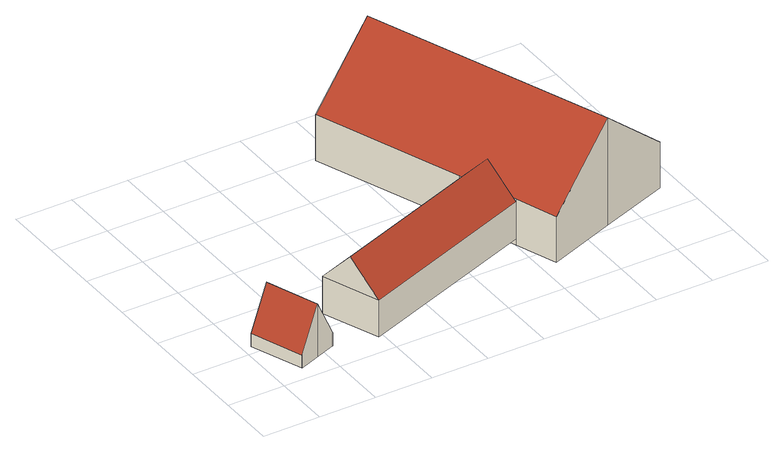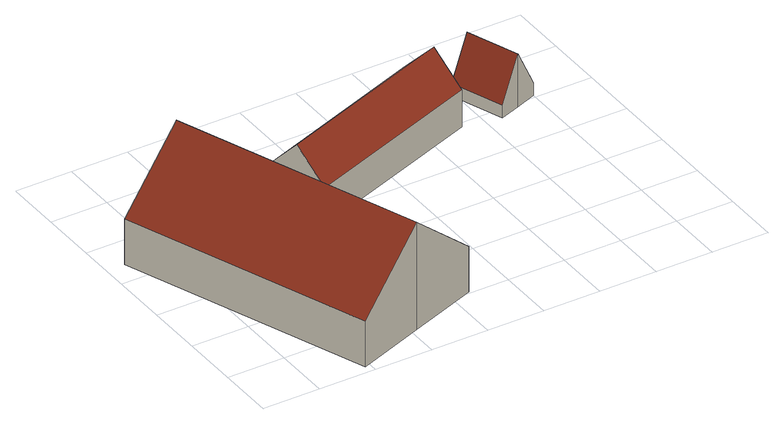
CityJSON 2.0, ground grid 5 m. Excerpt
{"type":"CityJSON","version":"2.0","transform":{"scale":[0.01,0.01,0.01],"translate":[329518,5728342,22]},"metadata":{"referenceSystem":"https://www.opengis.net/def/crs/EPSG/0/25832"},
"CityObjects":{
"building1":{"type":"Building","attributes":{"Geometrietyp2DReferenz":"3000","Gemeindeschluessel":"05170048","function":"31001_2143","roofType":"3100","measuredHeight":4.78},"address":[{"country":"Germany","locality":"Wesel","thoroughfareNumber":"2","thoroughfareName":"Am Homberg"}],"geometry":[{"type":"Solid","lod":"2","boundaries":[[[[0,1,2,3]],[[4,5,1,0]],[[6,7,5,4]],[[8,9,7,6]],[[10,11,9,8]],[[12,13,11,10]],[[14,15,13,12]],[[3,2,15,14]],[[6,4,0,3,8]],[[14,12,10,8,3]],[[1,5,7,9,11,13,15,2]]]],"semantics":{"surfaces":[{"type":"WallSurface"},{"type":"RoofSurface"},{"type":"GroundSurface"}],"values":[[0,0,0,0,0,0,0,0,1,1,2]]}}]},
"building2":{"type":"Building","attributes":{"Geometrietyp2DReferenz":"3000","Gemeindeschluessel":"05170048","function":"31001_1010","roofType":"3100","measuredHeight":6.16},"address":[{"country":"Germany","locality":"Wesel","thoroughfareNumber":"2a","thoroughfareName":"Am Homberg"}],"geometry":[{"type":"Solid","lod":"2","boundaries":[[[[16,17,18,19]],[[20,21,17,16]],[[22,23,21,20]],[[19,18,23,22]],[[16,24,20]],[[22,25,19]],[[19,25,24,16]],[[20,24,25,22]],[[17,21,23,18]]]],"semantics":{"surfaces":[{"type":"WallSurface"},{"type":"RoofSurface"},{"type":"GroundSurface"}],"values":[[0,0,0,0,0,0,1,1,2]]}}]},
"building3":{"type":"Building","attributes":{"Geometrietyp2DReferenz":"3000","Gemeindeschluessel":"05170048","function":"31001_1010","roofType":"3100","measuredHeight":9.69},"address":[{"country":"Germany","locality":"Wesel","thoroughfareNumber":"2b","thoroughfareName":"Am Homberg"}],"geometry":[{"type":"Solid","lod":"2","boundaries":[[[[26,27,28,29]],[[30,31,27,26]],[[32,33,31,30]],[[34,35,33,32]],[[36,37,35,34]],[[38,39,37,36]],[[40,41,39,38]],[[29,28,41,40]],[[30,26,29,40,38,32]],[[36,34,32,38]],[[27,31,33,35,37,39,41,28]]]],"semantics":{"surfaces":[{"type":"WallSurface"},{"type":"RoofSurface"},{"type":"GroundSurface"}],"values":[[0,0,0,0,0,0,0,0,1,1,2]]}}]}
},
"vertices":[
[211,77,269],[211,77,144],[386,142,144],[386,142,623],[206,75,258],[206,75,144],[39,534,258],[39,534,144],[220,600,623],[220,600,144],[401,666,258],[401,666,144],[567,209,258],[567,209,144],[562,207,269],[562,207,144],
[915,113,486],[915,113,153],[2504,696,153],[2504,696,486],[730,615,486],[730,615,153],[2315,1196,486],[2315,1196,153],[822,364,768],[2409,946,768],
[2315,1196,510],[2315,1196,97],[2504,696,97],[2504,696,513],[1842,2478,510],[1842,2478,97],[2443,2703,1066],[2443,2703,97],[3045,2927,510],[3045,2927,97],[3838,779,510],[3838,779,97],[3236,557,1066],[3236,557,97],[2634,334,510],[2634,334,97]
]}
